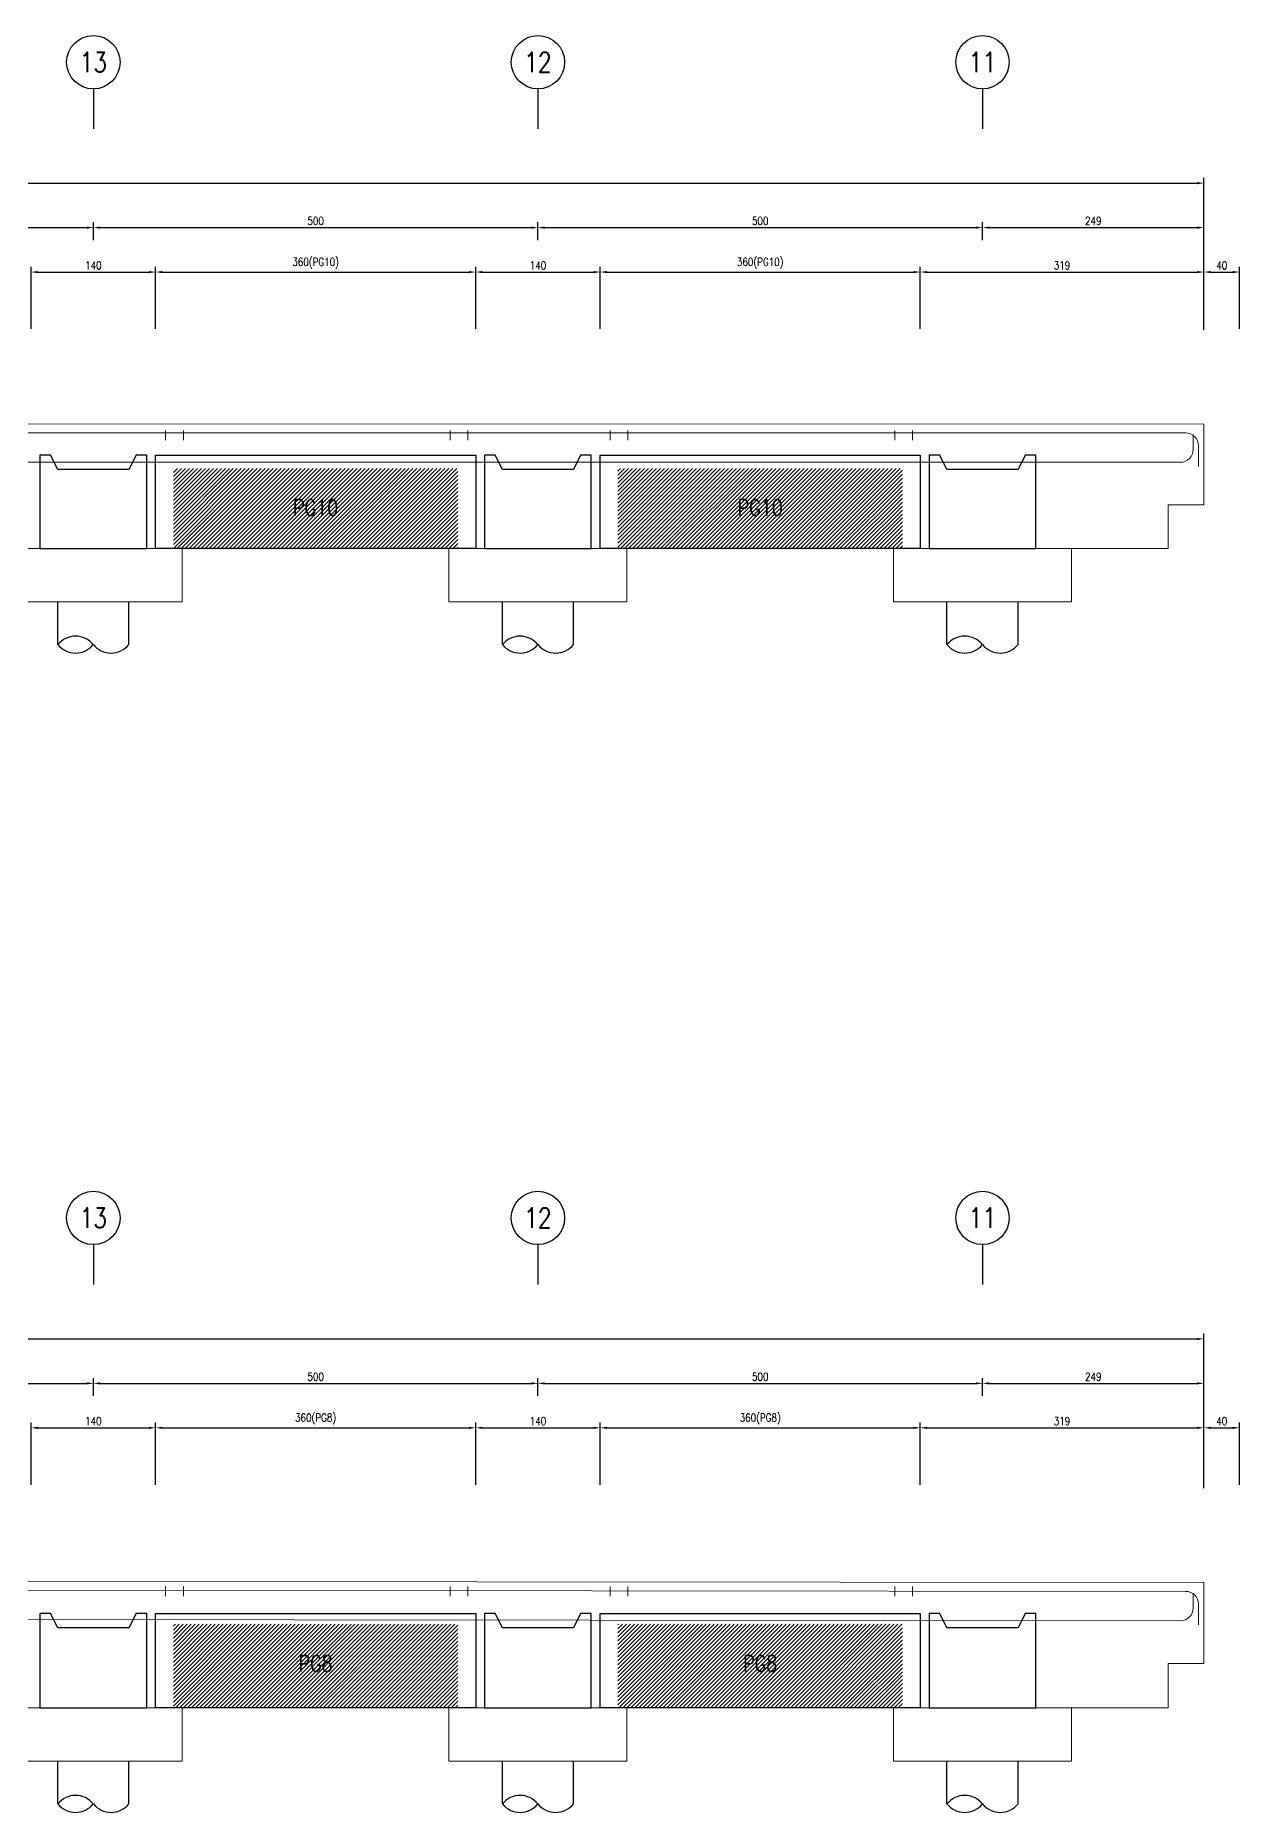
# Model space of a CAD drawing. Extents: x -4754 to 4976, y -19960 to 3841.
# Drawn here: x 2919 to 4273, y -10507 to -8509 of the extents above; entities that cross this region are included whole.
import ezdxf
from ezdxf.enums import TextEntityAlignment as Align

# ---------------------------------------------------------------- set-up
doc = ezdxf.new("R2010")
doc.units = 0
doc.header["$LTSCALE"] = 3
doc.layers.get('0').update_dxf_attribs({"linetype": 'CONTINUOUS'})
doc.layers.add('HB_0', color=7, linetype='CONTINUOUS', transparency=0.5)
for name, color, linetype in [('HB_DIM', 1, 'CONTINUOUS'), ('HB_TXT_CTEXT', 2, 'CONTINUOUS'), ('鋼筋', 3, 'CONTINUOUS')]:
    doc.layers.add(name, color=color, linetype=linetype)
doc.styles.get("Standard").update_dxf_attribs({"font": 'ROMANS.shx', "width": 0.8, "bigfont": 'chineset.shx'})
doc.dimstyles.new('30', dxfattribs={"dimscale": 3, "dimtxt": 3, "dimasz": 2.5, "dimexe": 2, "dimexo": 2, "dimgap": 1, "dimtad": 1, "dimdsep": 46, "dimtxsty": 'Standard', "dimcen": 0, "dimclrd": 256, "dimclre": 256, "dimclrt": 2, "dimadec": 0, "dimazin": 0, "dimtfac": 1, "dimtix": 1, "dimtmove": 2, "dimatfit": 3, "dimfxl": 1, "dimtolj": 1, "dimtzin": 0, "dimarcsym": 0})

# ---------------------------------------------------------------- blocks, each defined once
blk = doc.blocks.new('pile_vertical_with_pilecap')
at = {"linetype": 'Continuous'}
for p, q in [((-40, -48.1), (-40, 0)), ((-40, -48.1), (-40, 0)), ((40, -48.1), (40, 0)), ((40, -48.1), (40, 0))]:
    blk.add_line(p, q, dxfattribs=at)
for centre, start, end in [((-20, -64.1), 38.718, 141.282), ((-20, -64.1), 38.718, 141.282), ((-20, -32), 218.718, 321.282), ((-20, -32), 218.718, 321.282), ((20, -32), 218.718, 321.282), ((20, -32), 218.718, 321.282)]:
    blk.add_arc(centre, 25.6, start, end, dxfattribs=at)
blk = doc.blocks.new('line_guide')
at = {"color": 4, "linetype": 'Continuous'}
blk.add_line((0, 0), (0, -45), dxfattribs=at)
blk.add_circle((0, 30), 30, dxfattribs=at)
at = {"color": 4, "linetype": 'Continuous', "width": 0.8}
blk.add_attdef('A', text='', height=22.5, dxfattribs=at).set_placement((0, 30), align=Align.MIDDLE)
blk = doc.blocks.new('*D118')
at = {"layer": 'HB_DIM', "linetype": 'Continuous', "lineweight": -2}
for p, q in [((2913.6, -8838.8), (2913.6, -8768.8)), ((3053.6, -8838.8), (3053.6, -8768.8)), ((2921.1, -8774.8), (3046.1, -8774.8))]:
    blk.add_line(p, q, dxfattribs=at)
at = {"layer": 'HB_DIM'}
for points in [[(2921.1, -8773.6), (2921.1, -8776.1), (2913.6, -8774.8)], [(3046.1, -8776.1), (3046.1, -8773.6), (3053.6, -8774.8)]]:
    blk.add_solid(points, dxfattribs=at)
at = {"layer": 'HB_DIM', "color": 2, "linetype": 'Continuous', "insert": (2983.6, -8767.3), "char_height": 9, "attachment_point": 5, "rotation": 0}
blk.add_mtext('\\A1;140', dxfattribs=at)
blk = doc.blocks.new('*D119')
at = {"layer": 'HB_DIM', "linetype": 'Continuous', "lineweight": -2}
for p, q in [((3053.6, -8838.8), (3053.6, -8768.8)), ((3413.6, -8838.8), (3413.6, -8768.8)), ((3061.1, -8774.8), (3406.1, -8774.8))]:
    blk.add_line(p, q, dxfattribs=at)
at = {"layer": 'HB_DIM'}
for points in [[(3061.1, -8773.6), (3061.1, -8776.1), (3053.6, -8774.8)], [(3406.1, -8776.1), (3406.1, -8773.6), (3413.6, -8774.8)]]:
    blk.add_solid(points, dxfattribs=at)
at = {"layer": 'HB_DIM', "color": 2, "linetype": 'Continuous', "insert": (3233.6, -8764.9), "char_height": 9, "attachment_point": 5, "rotation": 0}
blk.add_mtext('\\A1;360(PG10)', dxfattribs=at)
blk = doc.blocks.new('*D120')
at = {"layer": 'HB_DIM', "linetype": 'Continuous', "lineweight": -2}
for p, q in [((3413.6, -8838.8), (3413.6, -8768.8)), ((3553.6, -8838.8), (3553.6, -8768.8)), ((3421.1, -8774.8), (3546.1, -8774.8))]:
    blk.add_line(p, q, dxfattribs=at)
at = {"layer": 'HB_DIM'}
for points in [[(3421.1, -8773.6), (3421.1, -8776.1), (3413.6, -8774.8)], [(3546.1, -8776.1), (3546.1, -8773.6), (3553.6, -8774.8)]]:
    blk.add_solid(points, dxfattribs=at)
at = {"layer": 'HB_DIM', "color": 2, "linetype": 'Continuous', "insert": (3483.6, -8767.3), "char_height": 9, "attachment_point": 5, "rotation": 0}
blk.add_mtext('\\A1;140', dxfattribs=at)
blk = doc.blocks.new('*D121')
at = {"layer": 'HB_DIM', "linetype": 'Continuous', "lineweight": -2}
for p, q in [((3553.6, -8838.8), (3553.6, -8768.8)), ((3913.6, -8838.8), (3913.6, -8768.8)), ((3561.1, -8774.8), (3906.1, -8774.8))]:
    blk.add_line(p, q, dxfattribs=at)
at = {"layer": 'HB_DIM'}
for points in [[(3561.1, -8773.6), (3561.1, -8776.1), (3553.6, -8774.8)], [(3906.1, -8776.1), (3906.1, -8773.6), (3913.6, -8774.8)]]:
    blk.add_solid(points, dxfattribs=at)
at = {"layer": 'HB_DIM', "color": 2, "linetype": 'Continuous', "insert": (3733.6, -8764.9), "char_height": 9, "attachment_point": 5, "rotation": 0}
blk.add_mtext('\\A1;360(PG10)', dxfattribs=at)
blk = doc.blocks.new('*D122')
at = {"layer": 'HB_DIM', "linetype": 'Continuous', "lineweight": -2}
for p, q in [((3913.6, -8838.8), (3913.6, -8768.8)), ((4232.6, -8838.8), (4232.6, -8768.8)), ((3921.1, -8774.8), (4225.1, -8774.8))]:
    blk.add_line(p, q, dxfattribs=at)
at = {"layer": 'HB_DIM'}
for points in [[(3921.1, -8773.6), (3921.1, -8776.1), (3913.6, -8774.8)], [(4225.1, -8776.1), (4225.1, -8773.6), (4232.6, -8774.8)]]:
    blk.add_solid(points, dxfattribs=at)
at = {"layer": 'HB_DIM', "color": 2, "linetype": 'Continuous', "insert": (4073.1, -8767.3), "char_height": 9, "attachment_point": 5, "rotation": 0}
blk.add_mtext('\\A1;319', dxfattribs=at)
blk = doc.blocks.new('*D123')
at = {"layer": 'HB_DIM', "linetype": 'Continuous', "lineweight": -2}
for p, q in [((4232.6, -8838.8), (4232.6, -8768.8)), ((4272.6, -8838.8), (4272.6, -8768.8)), ((4240.1, -8774.8), (4265.1, -8774.8))]:
    blk.add_line(p, q, dxfattribs=at)
at = {"layer": 'HB_DIM'}
for points in [[(4240.1, -8773.6), (4240.1, -8776.1), (4232.6, -8774.8)], [(4265.1, -8776.1), (4265.1, -8773.6), (4272.6, -8774.8)]]:
    blk.add_solid(points, dxfattribs=at)
at = {"layer": 'HB_DIM', "color": 2, "linetype": 'Continuous', "insert": (4252.6, -8767.3), "char_height": 9, "attachment_point": 5, "rotation": 0}
blk.add_mtext('\\A1;40', dxfattribs=at)
blk = doc.blocks.new('*D126')
at = {"layer": 'HB_DIM', "linetype": 'Continuous', "lineweight": -2}
for p, q in [((-265.4, -8838.8), (-265.4, -8668.8)), ((4232.6, -8839.8), (4232.6, -8668.8)), ((-257.9, -8674.8), (4225.1, -8674.8))]:
    blk.add_line(p, q, dxfattribs=at)
at = {"layer": 'HB_DIM'}
for points in [[(-257.9, -8673.6), (-257.9, -8676.1), (-265.4, -8674.8)], [(4225.1, -8676.1), (4225.1, -8673.6), (4232.6, -8674.8)]]:
    blk.add_solid(points, dxfattribs=at)
at = {"layer": 'HB_DIM', "color": 2, "linetype": 'Continuous', "insert": (1983.6, -8667.3), "char_height": 9, "attachment_point": 5, "rotation": 0}
blk.add_mtext('\\A1;4498', dxfattribs=at)
blk = doc.blocks.new('*D133')
at = {"layer": 'HB_DIM', "linetype": 'Continuous', "lineweight": -2}
for p, q in [((2483.6, -8738.8), (2483.6, -8718.8)), ((2491.1, -8724.8), (2976.1, -8724.8)), ((2983.6, -8738.8), (2983.6, -8718.8))]:
    blk.add_line(p, q, dxfattribs=at)
at = {"layer": 'HB_DIM'}
for points in [[(2491.1, -8723.6), (2491.1, -8726.1), (2483.6, -8724.8)], [(2976.1, -8726.1), (2976.1, -8723.6), (2983.6, -8724.8)]]:
    blk.add_solid(points, dxfattribs=at)
at = {"layer": 'HB_DIM', "color": 2, "linetype": 'Continuous', "insert": (2733.6, -8717.3), "char_height": 9, "attachment_point": 5, "rotation": 0}
blk.add_mtext('\\A1;500', dxfattribs=at)
blk = doc.blocks.new('*D134')
at = {"layer": 'HB_DIM', "linetype": 'Continuous', "lineweight": -2}
for p, q in [((2983.6, -8738.8), (2983.6, -8718.8)), ((2991.1, -8724.8), (3476.1, -8724.8)), ((3483.6, -8738.8), (3483.6, -8718.8))]:
    blk.add_line(p, q, dxfattribs=at)
at = {"layer": 'HB_DIM'}
for points in [[(2991.1, -8723.6), (2991.1, -8726.1), (2983.6, -8724.8)], [(3476.1, -8726.1), (3476.1, -8723.6), (3483.6, -8724.8)]]:
    blk.add_solid(points, dxfattribs=at)
at = {"layer": 'HB_DIM', "color": 2, "linetype": 'Continuous', "insert": (3233.6, -8717.3), "char_height": 9, "attachment_point": 5, "rotation": 0}
blk.add_mtext('\\A1;500', dxfattribs=at)
blk = doc.blocks.new('*D135')
at = {"layer": 'HB_DIM', "linetype": 'Continuous', "lineweight": -2}
for p, q in [((3483.6, -8738.8), (3483.6, -8718.8)), ((3491.1, -8724.8), (3976.1, -8724.8)), ((3983.6, -8738.8), (3983.6, -8718.8))]:
    blk.add_line(p, q, dxfattribs=at)
at = {"layer": 'HB_DIM'}
for points in [[(3491.1, -8723.6), (3491.1, -8726.1), (3483.6, -8724.8)], [(3976.1, -8726.1), (3976.1, -8723.6), (3983.6, -8724.8)]]:
    blk.add_solid(points, dxfattribs=at)
at = {"layer": 'HB_DIM', "color": 2, "linetype": 'Continuous', "insert": (3733.6, -8717.3), "char_height": 9, "attachment_point": 5, "rotation": 0}
blk.add_mtext('\\A1;500', dxfattribs=at)
blk = doc.blocks.new('*D136')
at = {"layer": 'HB_DIM', "linetype": 'Continuous', "lineweight": -2}
for p, q in [((3983.6, -8738.8), (3983.6, -8718.8)), ((3991.1, -8724.8), (4225.1, -8724.8)), ((4232.6, -8838.8), (4232.6, -8718.8))]:
    blk.add_line(p, q, dxfattribs=at)
at = {"layer": 'HB_DIM'}
for points in [[(3991.1, -8723.6), (3991.1, -8726.1), (3983.6, -8724.8)], [(4225.1, -8726.1), (4225.1, -8723.6), (4232.6, -8724.8)]]:
    blk.add_solid(points, dxfattribs=at)
at = {"layer": 'HB_DIM', "color": 2, "linetype": 'Continuous', "insert": (4108.1, -8717.3), "char_height": 9, "attachment_point": 5, "rotation": 0}
blk.add_mtext('\\A1;249', dxfattribs=at)
blk = doc.blocks.new('*D151')
at = {"layer": 'HB_DIM', "linetype": 'Continuous', "lineweight": -2}
for p, q in [((2913.6, -10138.8), (2913.6, -10068.8)), ((3053.6, -10138.8), (3053.6, -10068.8)), ((2921.1, -10074.8), (3046.1, -10074.8))]:
    blk.add_line(p, q, dxfattribs=at)
at = {"layer": 'HB_DIM'}
for points in [[(2921.1, -10073.6), (2921.1, -10076.1), (2913.6, -10074.8)], [(3046.1, -10076.1), (3046.1, -10073.6), (3053.6, -10074.8)]]:
    blk.add_solid(points, dxfattribs=at)
at = {"layer": 'HB_DIM', "color": 2, "linetype": 'Continuous', "insert": (2983.6, -10067.3), "char_height": 9, "attachment_point": 5, "rotation": 0}
blk.add_mtext('\\A1;140', dxfattribs=at)
blk = doc.blocks.new('*D152')
at = {"layer": 'HB_DIM', "linetype": 'Continuous', "lineweight": -2}
for p, q in [((3053.6, -10138.8), (3053.6, -10068.8)), ((3413.6, -10138.8), (3413.6, -10068.8)), ((3061.1, -10074.8), (3406.1, -10074.8))]:
    blk.add_line(p, q, dxfattribs=at)
at = {"layer": 'HB_DIM'}
for points in [[(3061.1, -10073.6), (3061.1, -10076.1), (3053.6, -10074.8)], [(3406.1, -10076.1), (3406.1, -10073.6), (3413.6, -10074.8)]]:
    blk.add_solid(points, dxfattribs=at)
at = {"layer": 'HB_DIM', "color": 2, "linetype": 'Continuous', "insert": (3233.6, -10064.9), "char_height": 9, "attachment_point": 5, "rotation": 0}
blk.add_mtext('\\A1;360(PG8)', dxfattribs=at)
blk = doc.blocks.new('*D153')
at = {"layer": 'HB_DIM', "linetype": 'Continuous', "lineweight": -2}
for p, q in [((3413.6, -10138.8), (3413.6, -10068.8)), ((3553.6, -10138.8), (3553.6, -10068.8)), ((3421.1, -10074.8), (3546.1, -10074.8))]:
    blk.add_line(p, q, dxfattribs=at)
at = {"layer": 'HB_DIM'}
for points in [[(3421.1, -10073.6), (3421.1, -10076.1), (3413.6, -10074.8)], [(3546.1, -10076.1), (3546.1, -10073.6), (3553.6, -10074.8)]]:
    blk.add_solid(points, dxfattribs=at)
at = {"layer": 'HB_DIM', "color": 2, "linetype": 'Continuous', "insert": (3483.6, -10067.3), "char_height": 9, "attachment_point": 5, "rotation": 0}
blk.add_mtext('\\A1;140', dxfattribs=at)
blk = doc.blocks.new('*D154')
at = {"layer": 'HB_DIM', "linetype": 'Continuous', "lineweight": -2}
for p, q in [((3553.6, -10138.8), (3553.6, -10068.8)), ((3913.6, -10138.8), (3913.6, -10068.8)), ((3561.1, -10074.8), (3906.1, -10074.8))]:
    blk.add_line(p, q, dxfattribs=at)
at = {"layer": 'HB_DIM'}
for points in [[(3561.1, -10073.6), (3561.1, -10076.1), (3553.6, -10074.8)], [(3906.1, -10076.1), (3906.1, -10073.6), (3913.6, -10074.8)]]:
    blk.add_solid(points, dxfattribs=at)
at = {"layer": 'HB_DIM', "color": 2, "linetype": 'Continuous', "insert": (3733.6, -10064.9), "char_height": 9, "attachment_point": 5, "rotation": 0}
blk.add_mtext('\\A1;360(PG8)', dxfattribs=at)
blk = doc.blocks.new('*D155')
at = {"layer": 'HB_DIM', "linetype": 'Continuous', "lineweight": -2}
for p, q in [((3913.6, -10138.8), (3913.6, -10068.8)), ((4232.6, -10138.8), (4232.6, -10068.8)), ((3921.1, -10074.8), (4225.1, -10074.8))]:
    blk.add_line(p, q, dxfattribs=at)
at = {"layer": 'HB_DIM'}
for points in [[(3921.1, -10073.6), (3921.1, -10076.1), (3913.6, -10074.8)], [(4225.1, -10076.1), (4225.1, -10073.6), (4232.6, -10074.8)]]:
    blk.add_solid(points, dxfattribs=at)
at = {"layer": 'HB_DIM', "color": 2, "linetype": 'Continuous', "insert": (4073.1, -10067.3), "char_height": 9, "attachment_point": 5, "rotation": 0}
blk.add_mtext('\\A1;319', dxfattribs=at)
blk = doc.blocks.new('*D156')
at = {"layer": 'HB_DIM', "linetype": 'Continuous', "lineweight": -2}
for p, q in [((4232.6, -10138.8), (4232.6, -10068.8)), ((4272.6, -10138.8), (4272.6, -10068.8)), ((4240.1, -10074.8), (4265.1, -10074.8))]:
    blk.add_line(p, q, dxfattribs=at)
at = {"layer": 'HB_DIM'}
for points in [[(4240.1, -10073.6), (4240.1, -10076.1), (4232.6, -10074.8)], [(4265.1, -10076.1), (4265.1, -10073.6), (4272.6, -10074.8)]]:
    blk.add_solid(points, dxfattribs=at)
at = {"layer": 'HB_DIM', "color": 2, "linetype": 'Continuous', "insert": (4252.6, -10067.3), "char_height": 9, "attachment_point": 5, "rotation": 0}
blk.add_mtext('\\A1;40', dxfattribs=at)
blk = doc.blocks.new('*D159')
at = {"layer": 'HB_DIM', "linetype": 'Continuous', "lineweight": -2}
for p, q in [((-265.4, -10138.8), (-265.4, -9968.8)), ((4232.6, -10142.8), (4232.6, -9968.8)), ((-257.9, -9974.8), (4225.1, -9974.8))]:
    blk.add_line(p, q, dxfattribs=at)
at = {"layer": 'HB_DIM'}
for points in [[(-257.9, -9973.6), (-257.9, -9976.1), (-265.4, -9974.8)], [(4225.1, -9976.1), (4225.1, -9973.6), (4232.6, -9974.8)]]:
    blk.add_solid(points, dxfattribs=at)
at = {"layer": 'HB_DIM', "color": 2, "linetype": 'Continuous', "insert": (1983.6, -9967.3), "char_height": 9, "attachment_point": 5, "rotation": 0}
blk.add_mtext('\\A1;4498', dxfattribs=at)
blk = doc.blocks.new('*D166')
at = {"layer": 'HB_DIM', "linetype": 'Continuous', "lineweight": -2}
for p, q in [((2483.6, -10038.8), (2483.6, -10018.8)), ((2491.1, -10024.8), (2976.1, -10024.8)), ((2983.6, -10038.8), (2983.6, -10018.8))]:
    blk.add_line(p, q, dxfattribs=at)
at = {"layer": 'HB_DIM'}
for points in [[(2491.1, -10023.6), (2491.1, -10026.1), (2483.6, -10024.8)], [(2976.1, -10026.1), (2976.1, -10023.6), (2983.6, -10024.8)]]:
    blk.add_solid(points, dxfattribs=at)
at = {"layer": 'HB_DIM', "color": 2, "linetype": 'Continuous', "insert": (2733.6, -10017.3), "char_height": 9, "attachment_point": 5, "rotation": 0}
blk.add_mtext('\\A1;500', dxfattribs=at)
blk = doc.blocks.new('*D167')
at = {"layer": 'HB_DIM', "linetype": 'Continuous', "lineweight": -2}
for p, q in [((2983.6, -10038.8), (2983.6, -10018.8)), ((2991.1, -10024.8), (3476.1, -10024.8)), ((3483.6, -10038.8), (3483.6, -10018.8))]:
    blk.add_line(p, q, dxfattribs=at)
at = {"layer": 'HB_DIM'}
for points in [[(2991.1, -10023.6), (2991.1, -10026.1), (2983.6, -10024.8)], [(3476.1, -10026.1), (3476.1, -10023.6), (3483.6, -10024.8)]]:
    blk.add_solid(points, dxfattribs=at)
at = {"layer": 'HB_DIM', "color": 2, "linetype": 'Continuous', "insert": (3233.6, -10017.3), "char_height": 9, "attachment_point": 5, "rotation": 0}
blk.add_mtext('\\A1;500', dxfattribs=at)
blk = doc.blocks.new('*D168')
at = {"layer": 'HB_DIM', "linetype": 'Continuous', "lineweight": -2}
for p, q in [((3483.6, -10038.8), (3483.6, -10018.8)), ((3491.1, -10024.8), (3976.1, -10024.8)), ((3983.6, -10038.8), (3983.6, -10018.8))]:
    blk.add_line(p, q, dxfattribs=at)
at = {"layer": 'HB_DIM'}
for points in [[(3491.1, -10023.6), (3491.1, -10026.1), (3483.6, -10024.8)], [(3976.1, -10026.1), (3976.1, -10023.6), (3983.6, -10024.8)]]:
    blk.add_solid(points, dxfattribs=at)
at = {"layer": 'HB_DIM', "color": 2, "linetype": 'Continuous', "insert": (3733.6, -10017.3), "char_height": 9, "attachment_point": 5, "rotation": 0}
blk.add_mtext('\\A1;500', dxfattribs=at)
blk = doc.blocks.new('*D169')
at = {"layer": 'HB_DIM', "linetype": 'Continuous', "lineweight": -2}
for p, q in [((3983.6, -10038.8), (3983.6, -10018.8)), ((3991.1, -10024.8), (4225.1, -10024.8)), ((4232.6, -10138.8), (4232.6, -10018.8))]:
    blk.add_line(p, q, dxfattribs=at)
at = {"layer": 'HB_DIM'}
for points in [[(3991.1, -10023.6), (3991.1, -10026.1), (3983.6, -10024.8)], [(4225.1, -10026.1), (4225.1, -10023.6), (4232.6, -10024.8)]]:
    blk.add_solid(points, dxfattribs=at)
at = {"layer": 'HB_DIM', "color": 2, "linetype": 'Continuous', "insert": (4108.1, -10017.3), "char_height": 9, "attachment_point": 5, "rotation": 0}
blk.add_mtext('\\A1;249', dxfattribs=at)

msp = doc.modelspace()

# ---------------------------------------------------------------- hatches: boundary and pattern name
at = {"layer": 'HB_0', "linetype": 'Continuous'}
h = msp.add_hatch(dxfattribs=at)
h.set_pattern_fill('ANSI31', color=256, style=0)
h.paths.add_polyline_path([(3073.573, -8995.802), (3393.573, -8995.802), (3393.573, -9085.802), (3073.573, -9085.802)], flags=17)
h = msp.add_hatch(dxfattribs=at)
h.set_pattern_fill('ANSI31', color=256, style=0)
h.paths.add_polyline_path([(3573.573, -8995.802), (3893.573, -8995.802), (3893.573, -9085.802), (3573.573, -9085.802)], flags=17)
h = msp.add_hatch(dxfattribs=at)
h.set_pattern_fill('ANSI31', color=256, style=0)
h.paths.add_polyline_path([(3073.573, -10295.802), (3393.573, -10295.802), (3393.573, -10389.802), (3073.573, -10389.802)], flags=17)
h = msp.add_hatch(dxfattribs=at)
h.set_pattern_fill('ANSI31', color=256, style=0)
h.paths.add_polyline_path([(3573.573, -10295.802), (3893.573, -10295.802), (3893.573, -10389.802), (3573.573, -10389.802)], flags=17)

# ---------------------------------------------------------------- linework, layer by layer
at = {"layer": 'HB_0', "lineweight": 5}
for points in [[(-265.427, -9085.802), (-265.427, -8944.802), (4232.573, -8945.802), (4232.573, -9036.802), (4192.573, -9036.802), (4192.573, -9085.802), (-265.427, -9085.802)], [(-265.427, -10389.802), (-265.427, -10244.802), (4232.573, -10248.802), (4232.573, -10339.802), (4192.573, -10339.802), (4192.573, -10389.802), (-265.427, -10389.802)]]:
    msp.add_lwpolyline(points, dxfattribs=at)
at = {"layer": 'HB_0', "color": 1, "linetype": 'Continuous'}
for points in [[(3043.573, -9085.802), (3043.573, -8980.802), (3031.573, -8980.802), (3023.573, -8996.802), (2943.573, -8996.802), (2935.573, -8980.802), (2923.573, -8980.802), (2923.573, -9085.802), (3043.573, -9085.802)], [(3053.573, -8980.802), (3073.573, -8980.802), (3393.573, -8980.802), (3413.573, -8980.802), (3413.573, -9085.802), (3393.573, -9085.802), (3073.573, -9085.802), (3053.573, -9085.802), (3053.573, -8980.802)], [(3543.573, -9085.802), (3543.573, -8980.802), (3531.573, -8980.802), (3523.573, -8996.802), (3443.573, -8996.802), (3435.573, -8980.802), (3423.573, -8980.802), (3423.573, -9085.802), (3543.573, -9085.802)], [(3553.573, -8980.802), (3573.573, -8980.802), (3893.573, -8980.802), (3913.573, -8980.802), (3913.573, -9085.802), (3893.573, -9085.802), (3573.573, -9085.802), (3553.573, -9085.802), (3553.573, -8980.802)], [(4043.573, -9085.802), (4043.573, -8980.802), (4031.573, -8980.802), (4023.573, -8996.802), (3943.573, -8996.802), (3935.573, -8980.802), (3923.573, -8980.802), (3923.573, -9085.802), (4043.573, -9085.802)], [(3043.573, -10389.802), (3043.573, -10283.802), (3031.573, -10283.802), (3023.573, -10299.802), (2943.573, -10299.802), (2935.573, -10283.802), (2923.573, -10283.802), (2923.573, -10389.802), (3043.573, -10389.802)], [(3053.573, -10283.802), (3073.573, -10283.802), (3393.573, -10283.802), (3413.573, -10283.802), (3413.573, -10389.802), (3393.573, -10389.802), (3073.573, -10389.802), (3053.573, -10389.802), (3053.573, -10283.802)], [(3543.573, -10389.802), (3543.573, -10283.802), (3531.573, -10283.802), (3523.573, -10299.802), (3443.573, -10299.802), (3435.573, -10283.802), (3423.573, -10283.802), (3423.573, -10389.802), (3543.573, -10389.802)], [(3553.573, -10283.802), (3573.573, -10283.802), (3893.573, -10283.802), (3913.573, -10283.802), (3913.573, -10389.802), (3893.573, -10389.802), (3573.573, -10389.802), (3553.573, -10389.802), (3553.573, -10283.802)], [(4043.573, -10389.802), (4043.573, -10283.802), (4031.573, -10283.802), (4023.573, -10299.802), (3943.573, -10299.802), (3935.573, -10283.802), (3923.573, -10283.802), (3923.573, -10389.802), (4043.573, -10389.802)]]:
    msp.add_lwpolyline(points, dxfattribs=at)
at = {"layer": 'HB_0', "lineweight": 5}
for points in [[(2883.573, -9145.802, -160), (3083.573, -9145.802, -160), (3083.573, -9085.802, -160), (2883.573, -9085.802, -160), (2883.573, -9145.802, -160)], [(3383.573, -9145.802, -160), (3583.573, -9145.802, -160), (3583.573, -9085.802, -160), (3383.573, -9085.802, -160), (3383.573, -9145.802, -160)], [(3883.573, -9145.802, -160), (4083.573, -9145.802, -160), (4083.573, -9085.802, -160), (3883.573, -9085.802, -160), (3883.573, -9145.802, -160)], [(2883.573, -10449.802, -325), (3083.573, -10449.802, -325), (3083.573, -10389.802, -325), (2883.573, -10389.802, -325), (2883.573, -10449.802, -325)], [(3383.573, -10449.802, -325), (3583.573, -10449.802, -325), (3583.573, -10389.802, -325), (3383.573, -10389.802, -325), (3383.573, -10449.802, -325)], [(3883.573, -10449.802, -325), (4083.573, -10449.802, -325), (4083.573, -10389.802, -325), (3883.573, -10389.802, -325), (3883.573, -10449.802, -325)]]:
    msp.add_polyline3d(points, dxfattribs=at)
at = {"layer": '鋼筋', "lineweight": 5}
for p, q in [((3064.843, -8953.212, -36.23), (3064.843, -8953.212, 36.23)), ((3084.843, -8953.212, -36.23), (3084.843, -8953.212, 36.23)), ((3384.843, -8953.212, -36.23), (3384.843, -8953.212, 36.23)), ((3404.843, -8953.212, -36.23), (3404.843, -8953.212, 36.23)), ((3564.843, -8953.212, -36.23), (3564.843, -8953.212, 36.23)), ((3584.843, -8953.212, -36.23), (3584.843, -8953.212, 36.23)), ((3884.843, -8953.212, -36.23), (3884.843, -8953.212, 36.23)), ((3904.843, -8953.212, -36.23), (3904.843, -8953.212, 36.23)), ((-244.939, -8954.806, -37.12), (4212.081, -8955.797, -37.12)), ((-244.939, -8954.806, -24.747), (4212.081, -8955.797, -24.747)), ((-244.939, -8954.806, -12.373), (4212.081, -8955.797, -12.373)), ((-244.939, -8954.806), (4212.081, -8955.797)), ((-244.939, -8954.806, 12.373), (4212.081, -8955.797, 12.373)), ((-244.939, -8954.806, 24.747), (4212.081, -8955.797, 24.747)), ((-244.939, -8954.806, 37.12), (4212.081, -8955.797, 37.12)), ((3064.843, -8956.387, 39.405), (3064.843, -8964.007, 39.405)), ((3064.843, -8964.02, -33.087), (3064.843, -8958.632, -38.475)), ((3084.843, -8956.387, 39.405), (3084.843, -8964.007, 39.405)), ((3084.843, -8964.02, -33.087), (3084.843, -8958.632, -38.475)), ((3384.843, -8956.387, 39.405), (3384.843, -8964.007, 39.405)), ((3384.843, -8964.02, -33.087), (3384.843, -8958.632, -38.475)), ((3404.843, -8956.387, 39.405), (3404.843, -8964.007, 39.405)), ((3404.843, -8964.02, -33.087), (3404.843, -8958.632, -38.475)), ((3564.843, -8956.387, 39.405), (3564.843, -8964.007, 39.405)), ((3564.843, -8964.02, -33.087), (3564.843, -8958.632, -38.475)), ((3584.843, -8956.387, 39.405), (3584.843, -8964.007, 39.405)), ((3584.843, -8964.02, -33.087), (3584.843, -8958.632, -38.475)), ((3884.843, -8956.387, 39.405), (3884.843, -8964.007, 39.405)), ((3884.843, -8964.02, -33.087), (3884.843, -8958.632, -38.475)), ((3904.843, -8956.387, 39.405), (3904.843, -8964.007, 39.405)), ((3904.843, -8964.02, -33.087), (3904.843, -8958.632, -38.475)), ((4220.578, -8974.309, -37.62), (4220.582, -8957.689, -37.62)), ((4220.578, -8974.309, -22.572), (4220.582, -8957.689, -22.572)), ((4220.578, -8974.309, -7.524), (4220.582, -8957.689, -7.524)), ((4220.578, -8974.309, 7.524), (4220.582, -8957.689, 7.524)), ((4220.578, -8974.309, 22.572), (4220.582, -8957.689, 22.572)), ((4220.578, -8974.309, 37.62), (4220.582, -8957.689, 37.62)), ((4226.568, -8970.29, -37.12), (4226.563, -8993.41, -37.12)), ((4226.568, -8970.29, -24.747), (4226.563, -8993.41, -24.747)), ((4226.568, -8970.29, -12.373), (4226.563, -8993.41, -12.373)), ((4226.568, -8970.29), (4226.563, -8993.41)), ((4226.568, -8970.29, 12.373), (4226.563, -8993.41, 12.373)), ((4226.568, -8970.29, 24.747), (4226.563, -8993.41, 24.747)), ((4226.568, -8970.29, 37.12), (4226.563, -8993.41, 37.12)), ((-238.935, -8987.807, -37.62), (4206.085, -8988.796, -37.62)), ((-238.935, -8987.807, -22.572), (4206.085, -8988.796, -22.572)), ((-238.935, -8987.807, -7.524), (4206.085, -8988.796, -7.524)), ((-238.935, -8987.807, 7.524), (4206.085, -8988.796, 7.524)), ((-238.935, -8987.807, 22.572), (4206.085, -8988.796, 22.572)), ((-238.935, -8987.807, 37.62), (4206.085, -8988.796, 37.62)), ((-244.946, -10254.82, -37.12), (4212.073, -10258.783, -37.12)), ((-244.946, -10254.82, -24.747), (4212.073, -10258.783, -24.747)), ((-244.946, -10254.82, -12.373), (4212.073, -10258.783, -12.373)), ((-244.946, -10254.82), (4212.073, -10258.783)), ((-244.946, -10254.82, 12.373), (4212.073, -10258.783, 12.373)), ((-244.946, -10254.82, 24.747), (4212.073, -10258.783, 24.747)), ((-244.946, -10254.82, 37.12), (4212.073, -10258.783, 37.12)), ((3064.843, -10253.372, -36.23), (3064.843, -10253.372, 36.23)), ((3064.843, -10256.547, 39.405), (3064.843, -10264.167, 39.405)), ((3064.843, -10264.18, -33.087), (3064.843, -10258.792, -38.475)), ((3084.843, -10253.372, -36.23), (3084.843, -10253.372, 36.23)), ((3084.843, -10256.547, 39.405), (3084.843, -10264.167, 39.405)), ((3084.843, -10264.18, -33.087), (3084.843, -10258.792, -38.475)), ((3384.843, -10253.372, -36.23), (3384.843, -10253.372, 36.23)), ((3384.843, -10256.547, 39.405), (3384.843, -10264.167, 39.405)), ((3384.843, -10264.18, -33.087), (3384.843, -10258.792, -38.475)), ((3404.843, -10253.372, -36.23), (3404.843, -10253.372, 36.23)), ((3404.843, -10256.547, 39.405), (3404.843, -10264.167, 39.405)), ((3404.843, -10264.18, -33.087), (3404.843, -10258.792, -38.475)), ((3564.843, -10253.372, -36.23), (3564.843, -10253.372, 36.23)), ((3564.843, -10256.547, 39.405), (3564.843, -10264.167, 39.405)), ((3564.843, -10264.18, -33.087), (3564.843, -10258.792, -38.475)), ((3584.843, -10253.372, -36.23), (3584.843, -10253.372, 36.23)), ((3584.843, -10256.547, 39.405), (3584.843, -10264.167, 39.405)), ((3584.843, -10264.18, -33.087), (3584.843, -10258.792, -38.475)), ((3884.843, -10253.372, -36.23), (3884.843, -10253.372, 36.23)), ((3884.843, -10256.547, 39.405), (3884.843, -10264.167, 39.405)), ((3884.843, -10264.18, -33.087), (3884.843, -10258.792, -38.475)), ((3904.843, -10253.372, -36.23), (3904.843, -10253.372, 36.23)), ((3904.843, -10256.547, 39.405), (3904.843, -10264.167, 39.405)), ((3904.843, -10264.18, -33.087), (3904.843, -10258.792, -38.475)), ((4220.592, -10277.301, -37.62), (4220.607, -10260.681, -37.62)), ((4220.592, -10277.301, -22.572), (4220.607, -10260.681, -22.572)), ((4220.592, -10277.301, -7.524), (4220.607, -10260.681, -7.524)), ((4220.592, -10277.301, 7.524), (4220.607, -10260.681, 7.524)), ((4220.592, -10277.301, 22.572), (4220.607, -10260.681, 22.572)), ((4220.592, -10277.301, 37.62), (4220.607, -10260.681, 37.62)), ((-238.93, -10287.825, -37.62), (4206.089, -10291.778, -37.62)), ((-238.93, -10287.825, -22.572), (4206.089, -10291.778, -22.572)), ((-238.93, -10287.825, -7.524), (4206.089, -10291.778, -7.524)), ((-238.93, -10287.825, 7.524), (4206.089, -10291.778, 7.524)), ((-238.93, -10287.825, 22.572), (4206.089, -10291.778, 22.572)), ((-238.93, -10287.825, 37.62), (4206.089, -10291.778, 37.62)), ((4226.55, -10273.286, -37.12), (4226.529, -10296.406, -37.12)), ((4226.55, -10273.286, -24.747), (4226.529, -10296.406, -24.747)), ((4226.55, -10273.286, -12.373), (4226.529, -10296.406, -12.373)), ((4226.55, -10273.286), (4226.529, -10296.406)), ((4226.55, -10273.286, 12.373), (4226.529, -10296.406, 12.373)), ((4226.55, -10273.286, 24.747), (4226.529, -10296.406, 24.747)), ((4226.55, -10273.286, 37.12), (4226.529, -10296.406, 37.12))]:
    msp.add_line(p, q, dxfattribs=at)
at = {"layer": '鋼筋', "lineweight": 5, "extrusion": (1, -3.67394e-16, 0)}
for centre in [(-8956.387, -36.23, 3064.843), (-8956.387, -36.23, 3084.843), (-8956.387, -36.23, 3384.843), (-8956.387, -36.23, 3404.843), (-8956.387, -36.23, 3564.843), (-8956.387, -36.23, 3584.843), (-8956.387, -36.23, 3884.843), (-8956.387, -36.23, 3904.843)]:
    msp.add_arc(centre, 3.175, 225, 0, dxfattribs=at)
at = {"layer": '鋼筋', "lineweight": 5, "extrusion": (1, -3.67394e-16, -5.36563e-37)}
for centre in [(-8956.387, 36.23, 3064.843), (-8956.387, 36.23, 3084.843), (-8956.387, 36.23, 3384.843), (-8956.387, 36.23, 3404.843), (-8956.387, 36.23, 3564.843), (-8956.387, 36.23, 3584.843), (-8956.387, 36.23, 3884.843), (-8956.387, 36.23, 3904.843)]:
    msp.add_arc(centre, 3.175, 0, 90, dxfattribs=at)
at = {"layer": '鋼筋', "lineweight": 5, "extrusion": (0, 0, -1)}
for centre, start, end in [((-4212.078, -8970.287, 37.12), 90.012738, 180.012738), ((-4212.078, -8970.287, 24.747), 90.012738, 180.012738), ((-4212.078, -8970.287, 12.373), 90.012738, 180.012738), ((-4212.078, -8970.287), 90.012738, 180.012738), ((-4212.078, -8970.287, -12.373), 90.012738, 180.012738), ((-4212.078, -8970.287, -24.747), 90.012738, 180.012738), ((-4212.078, -8970.287, -37.12), 90.012738, 180.012738), ((-4212.06, -10273.273, 37.12), 90.050952, 180.050952), ((-4212.06, -10273.273, 24.747), 90.050952, 180.050952), ((-4212.06, -10273.273, 12.373), 90.050952, 180.050952), ((-4212.06, -10273.273), 90.050952, 180.050952), ((-4212.06, -10273.273, -12.373), 90.050952, 180.050952), ((-4212.06, -10273.273, -24.747), 90.050952, 180.050952), ((-4212.06, -10273.273, -37.12), 90.050952, 180.050952)]:
    msp.add_arc(centre, 14.49, start, end, dxfattribs=at)
at = {"layer": '鋼筋', "lineweight": 5}
for centre, start, end in [((4206.088, -8974.306, -37.62), 269.987262, 359.987262), ((4206.088, -8974.306, -22.572), 269.987262, 359.987262), ((4206.088, -8974.306, -7.524), 269.987262, 359.987262), ((4206.088, -8974.306, 7.524), 269.987262, 359.987262), ((4206.088, -8974.306, 22.572), 269.987262, 359.987262), ((4206.088, -8974.306, 37.62), 269.987262, 359.987262), ((4206.102, -10277.288, -37.62), 269.949048, 359.949048), ((4206.102, -10277.288, -22.572), 269.949048, 359.949048), ((4206.102, -10277.288, -7.524), 269.949048, 359.949048), ((4206.102, -10277.288, 7.524), 269.949048, 359.949048), ((4206.102, -10277.288, 22.572), 269.949048, 359.949048), ((4206.102, -10277.288, 37.62), 269.949048, 359.949048)]:
    msp.add_arc(centre, 14.49, start, end, dxfattribs=at)
at = {"layer": '鋼筋', "lineweight": 5, "extrusion": (1, -3.67394e-16, -4.93038e-32)}
for centre in [(-10256.547, -36.23, 3064.843), (-10256.547, -36.23, 3084.843), (-10256.547, -36.23, 3384.843), (-10256.547, -36.23, 3404.843), (-10256.547, -36.23, 3564.843), (-10256.547, -36.23, 3584.843), (-10256.547, -36.23, 3884.843), (-10256.547, -36.23, 3904.843)]:
    msp.add_arc(centre, 3.175, 225, 0, dxfattribs=at)
at = {"layer": '鋼筋', "lineweight": 5, "extrusion": (1, -3.67394e-16, 2.4727e-36)}
for centre in [(-10256.547, 36.23, 3064.843), (-10256.547, 36.23, 3084.843), (-10256.547, 36.23, 3384.843), (-10256.547, 36.23, 3404.843), (-10256.547, 36.23, 3564.843), (-10256.547, 36.23, 3584.843), (-10256.547, 36.23, 3884.843), (-10256.547, 36.23, 3904.843)]:
    msp.add_arc(centre, 3.175, 0, 90, dxfattribs=at)

# ---------------------------------------------------------------- block references
at = {"layer": 'HB_0', "linetype": 'Continuous'}
for p, values in [((2983.573, -8568.802), {'A': '13'}), ((3483.573, -8568.802), {'A': '12'}), ((3983.573, -8568.802), {'A': '11'}), ((2983.573, -9868.802), {'A': '13'}), ((3483.573, -9868.802), {'A': '12'}), ((3983.573, -9868.802), {'A': '11'})]:
    msp.add_blockref('line_guide', p, dxfattribs=at).add_auto_attribs(values)
for p in [(2983.573, -9145.802, -160), (3483.573, -9145.802, -160), (3983.573, -9145.802, -160), (2983.573, -10449.802, -325), (3483.573, -10449.802, -325), (3983.573, -10449.802, -325)]:
    msp.add_blockref('pile_vertical_with_pilecap', p, dxfattribs=at)

# ---------------------------------------------------------------- texts
at = {"layer": 'HB_TXT_CTEXT', "linetype": 'Continuous', "width": 0.8}
for s, p in [('PG10', (3233.573, -9039.802)), ('PG10', (3733.573, -9039.802)), ('PG8', (3233.573, -10339.802)), ('PG8', (3733.573, -10339.802))]:
    msp.add_text(s, height=18, dxfattribs=at).set_placement(p, align=Align.MIDDLE)

# ---------------------------------------------------------------- dimensions: what is measured, and where the dimension line sits
at = {"layer": 'HB_DIM', "linetype": 'Continuous'}
for base, p1, p2, picture, middle in [((4232.573, -8674.802), (-265.427, -8844.802), (4232.573, -8845.802), '*D126', (1983.573, -8667.302)), ((2983.573, -8724.802), (2483.573, -8744.802, -19), (2983.573, -8744.802, -519), '*D133', (2733.573, -8717.302)), ((3483.573, -8724.802), (2983.573, -8744.802, -519), (3483.573, -8744.802, -1019), '*D134', (3233.573, -8717.302)), ((3983.573, -8724.802), (3483.573, -8744.802, -1019), (3983.573, -8744.802, -1519), '*D135', (3733.573, -8717.302)), ((4232.573, -8724.802), (3983.573, -8744.802, -1519), (4232.573, -8844.802), '*D136', (4108.073, -8717.302)), ((3053.573, -8774.802), (2913.573, -8844.802), (3053.573, -8844.802), '*D118', (2983.573, -8767.302)), ((3553.573, -8774.802), (3413.573, -8844.802), (3553.573, -8844.802), '*D120', (3483.573, -8767.302)), ((4232.573, -8774.802), (3913.573, -8844.802), (4232.573, -8844.802), '*D122', (4073.073, -8767.302)), ((4272.573, -8774.802), (4232.573, -8844.802), (4272.573, -8844.802, -40), '*D123', (4252.573, -8767.302)), ((4232.573, -9974.802), (-265.427, -10144.802), (4232.573, -10148.802), '*D159', (1983.573, -9967.302)), ((2983.573, -10024.802), (2483.573, -10044.802, -669), (2983.573, -10044.802, -1169), '*D166', (2733.573, -10017.302)), ((3483.573, -10024.802), (2983.573, -10044.802, -1169), (3483.573, -10044.802, -1669), '*D167', (3233.573, -10017.302)), ((3983.573, -10024.802), (3483.573, -10044.802, -1669), (3983.573, -10044.802, -2169), '*D168', (3733.573, -10017.302)), ((4232.573, -10024.802), (3983.573, -10044.802, -2169), (4232.573, -10144.802), '*D169', (4108.073, -10017.302)), ((3053.573, -10074.802), (2913.573, -10144.802), (3053.573, -10144.802), '*D151', (2983.573, -10067.302)), ((3553.573, -10074.802), (3413.573, -10144.802), (3553.573, -10144.802), '*D153', (3483.573, -10067.302)), ((4232.573, -10074.802), (3913.573, -10144.802), (4232.573, -10144.802), '*D155', (4073.073, -10067.302)), ((4272.573, -10074.802), (4232.573, -10144.802), (4272.573, -10144.802, -40), '*D156', (4252.573, -10067.302))]:
    dim = msp.add_linear_dim(base=base, p1=p1, p2=p2, angle=0, dimstyle='30', override={"dimdec": 0, "dimpost": '<>'}, dxfattribs=at)
    dim.commit()
    dim.dimension.update_dxf_attribs({"geometry": picture, "text_midpoint": middle})
for base, p1, p2, text, picture, middle in [((3413.573, -8774.802), (3053.573, -8844.802), (3413.573, -8844.802), '<>(PG10)', '*D119', (3233.573, -8764.944)), ((3913.573, -8774.802), (3553.573, -8844.802), (3913.573, -8844.802), '<>(PG10)', '*D121', (3733.573, -8764.944)), ((3413.573, -10074.802), (3053.573, -10144.802), (3413.573, -10144.802), '<>(PG8)', '*D152', (3233.573, -10064.944)), ((3913.573, -10074.802), (3553.573, -10144.802), (3913.573, -10144.802), '<>(PG8)', '*D154', (3733.573, -10064.944))]:
    dim = msp.add_linear_dim(base=base, p1=p1, p2=p2, angle=0, text=text, dimstyle='30', override={"dimdec": 0, "dimpost": '<>'}, dxfattribs=at)
    dim.commit()
    dim.dimension.update_dxf_attribs({"geometry": picture, "text_midpoint": middle})

doc.saveas('drawing.dxf')
